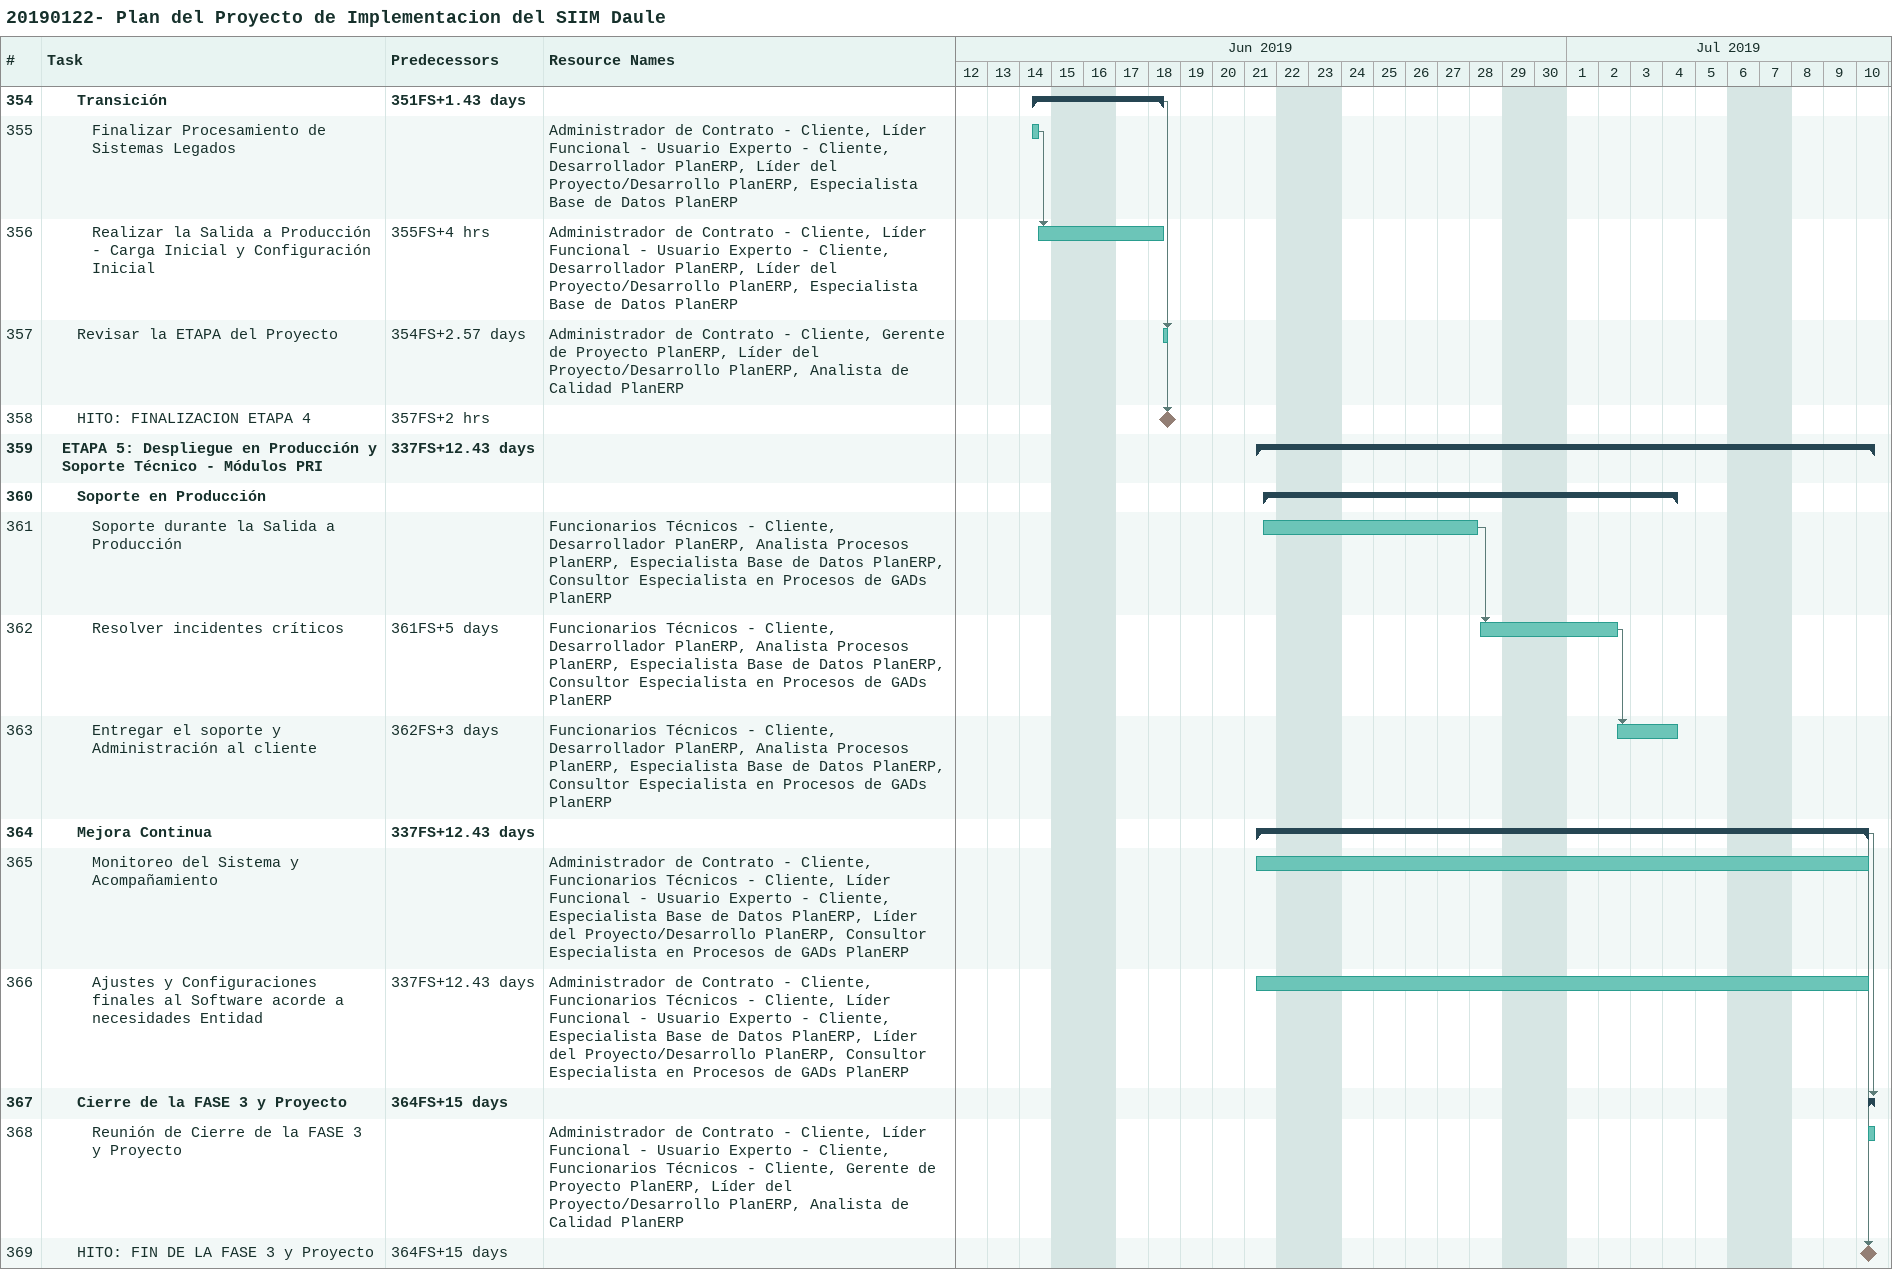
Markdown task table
20190122- Plan del Proyecto de Implementacion del SIIM Daule

| ID | Level | Task | Start | Finish | Predecessors | Resources |
|---|---|---|---|---|---|---|
| 354 | 3 | **Transición** | 2019-06-14 | 2019-06-18 | 351FS+1.43d |  |
| 355 | 4 | Finalizar Procesamiento de Sistemas Legados | 2019-06-14 | 2019-06-14 |  | Administrador de Contrato - Cliente, Líder Funcional - Usuario Experto - Cliente, Desarrollador PlanERP, Líder del Proyecto/Desarrollo PlanERP, Especialista Base de Datos PlanERP |
| 356 | 4 | Realizar la Salida a Producción - Carga Inicial y Configuración Inicial | 2019-06-14 | 2019-06-18 | 355FS+4h | Administrador de Contrato - Cliente, Líder Funcional - Usuario Experto - Cliente, Desarrollador PlanERP, Líder del Proyecto/Desarrollo PlanERP, Especialista Base de Datos PlanERP |
| 357 | 3 | Revisar la ETAPA del Proyecto | 2019-06-18 | 2019-06-18 | 354FS+2.57d | Administrador de Contrato - Cliente, Gerente de Proyecto PlanERP, Líder del Proyecto/Desarrollo PlanERP, Analista de Calidad PlanERP |
| 358 | 3 | HITO: FINALIZACION ETAPA 4 (milestone) | 2019-06-18 | 2019-06-18 | 357FS+2h |  |
| 359 | 2 | **ETAPA 5: Despliegue en Producción y Soporte Técnico - Módulos PRI** | 2019-06-21 | 2019-07-10 | 337FS+12.43d |  |
| 360 | 3 | **Soporte en Producción** | 2019-06-21 | 2019-07-04 |  |  |
| 361 | 4 | Soporte durante la Salida a Producción | 2019-06-21 | 2019-06-28 |  | Funcionarios Técnicos - Cliente, Desarrollador PlanERP, Analista Procesos PlanERP, Especialista Base de Datos PlanERP, Consultor Especialista en Procesos de GADs PlanERP |
| 362 | 4 | Resolver incidentes críticos | 2019-06-28 | 2019-07-02 | 361FS+5d | Funcionarios Técnicos - Cliente, Desarrollador PlanERP, Analista Procesos PlanERP, Especialista Base de Datos PlanERP, Consultor Especialista en Procesos de GADs PlanERP |
| 363 | 4 | Entregar el soporte y Administración al cliente | 2019-07-02 | 2019-07-04 | 362FS+3d | Funcionarios Técnicos - Cliente, Desarrollador PlanERP, Analista Procesos PlanERP, Especialista Base de Datos PlanERP, Consultor Especialista en Procesos de GADs PlanERP |
| 364 | 3 | **Mejora Continua** | 2019-06-21 | 2019-07-10 | 337FS+12.43d |  |
| 365 | 4 | Monitoreo del Sistema y Acompañamiento | 2019-06-21 | 2019-07-10 |  | Administrador de Contrato - Cliente, Funcionarios Técnicos - Cliente, Líder Funcional - Usuario Experto - Cliente, Especialista Base de Datos PlanERP, Líder del Proyecto/Desarrollo PlanERP, Consultor Especialista en Procesos de GADs PlanERP |
| 366 | 4 | Ajustes y Configuraciones finales al Software acorde a necesidades Entidad | 2019-06-21 | 2019-07-10 | 337FS+12.43d | Administrador de Contrato - Cliente, Funcionarios Técnicos - Cliente, Líder Funcional - Usuario Experto - Cliente, Especialista Base de Datos PlanERP, Líder del Proyecto/Desarrollo PlanERP, Consultor Especialista en Procesos de GADs PlanERP |
| 367 | 3 | **Cierre de la FASE 3 y Proyecto** | 2019-07-10 | 2019-07-10 | 364FS+15d |  |
| 368 | 4 | Reunión de Cierre de la FASE 3 y Proyecto | 2019-07-10 | 2019-07-10 |  | Administrador de Contrato - Cliente, Líder Funcional - Usuario Experto - Cliente, Funcionarios Técnicos - Cliente, Gerente de Proyecto PlanERP, Líder del Proyecto/Desarrollo PlanERP, Analista de Calidad PlanERP |
| 369 | 3 | HITO: FIN DE LA FASE 3 y Proyecto (milestone) | 2019-07-10 | 2019-07-10 | 364FS+15d |  |
